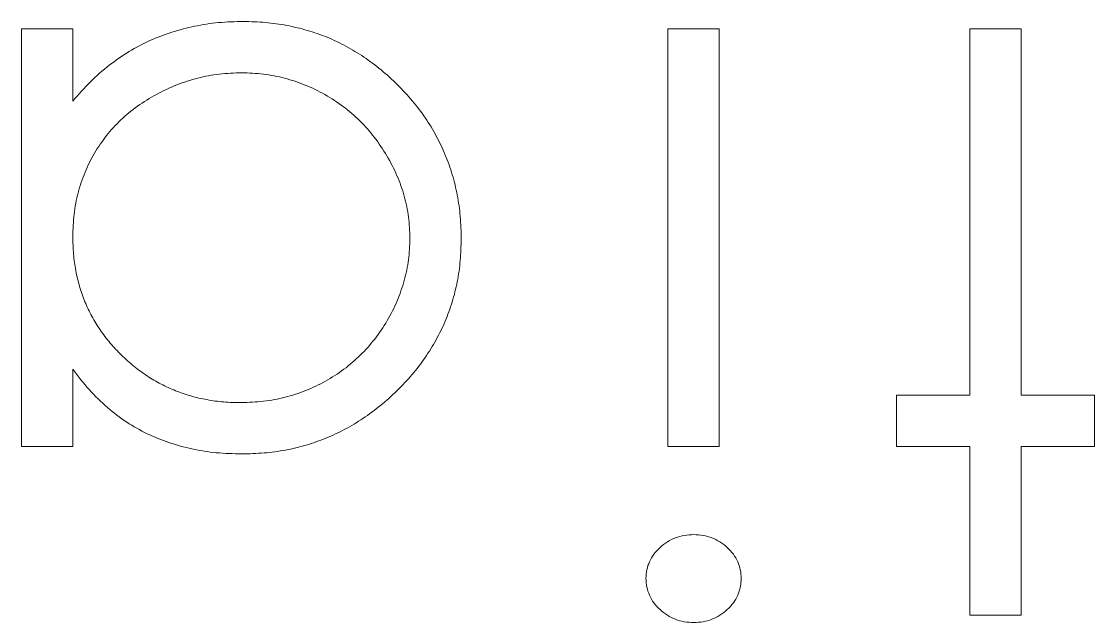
# Model space of a CAD drawing. Header units: millimetres. Extents: x 0 to 276, y 0 to 293.
# Drawn here: x 111.85 to 118.42, y 168.68 to 172.36 of the extents above; entities that cross this region are included whole.
import ezdxf

# ---------------------------------------------------------------- set-up
doc = ezdxf.new("R2010")
doc.units = ezdxf.units.MM

msp = doc.modelspace()

# ---------------------------------------------------------------- linework, layer by layer
at = {"color": 18, "linetype": 'Continuous', "lineweight": 15, "true_color": 0x000000}
for p, q in [((111.8541, 172.3183), (112.1682, 172.3183)), ((111.8541, 169.7606), (111.8541, 172.3183)), ((111.8541, 172.3183), (112.1682, 172.3183)), ((111.8541, 169.7606), (111.8541, 172.3183)), ((111.8541, 172.3183), (112.1682, 172.3183)), ((111.8541, 169.7606), (111.8541, 172.3183)), ((111.8541, 172.3183), (112.1682, 172.3183)), ((111.8541, 169.7606), (111.8541, 172.3183)), ((112.1682, 172.3183), (112.1682, 171.8759)), ((112.1682, 172.3183), (112.1682, 171.8759)), ((112.1682, 172.3183), (112.1682, 171.8759)), ((112.1682, 172.3183), (112.1682, 171.8759)), ((115.8118, 169.7606), (115.8118, 172.3183)), ((115.8118, 172.3183), (116.1259, 172.3183)), ((115.8118, 169.7606), (115.8118, 172.3183)), ((115.8118, 172.3183), (116.1259, 172.3183)), ((115.8118, 169.7606), (115.8118, 172.3183)), ((115.8118, 172.3183), (116.1259, 172.3183)), ((115.8118, 169.7606), (115.8118, 172.3183)), ((115.8118, 172.3183), (116.1259, 172.3183)), ((116.1259, 172.3183), (116.1259, 169.7606)), ((116.1259, 172.3183), (116.1259, 169.7606)), ((116.1259, 172.3183), (116.1259, 169.7606)), ((116.1259, 172.3183), (116.1259, 169.7606)), ((117.6605, 172.3183), (117.9746, 172.3183)), ((117.6605, 170.0747), (117.6605, 172.3183)), ((117.6605, 172.3183), (117.9746, 172.3183)), ((117.6605, 170.0747), (117.6605, 172.3183)), ((117.6605, 172.3183), (117.9746, 172.3183)), ((117.6605, 170.0747), (117.6605, 172.3183)), ((117.6605, 172.3183), (117.9746, 172.3183)), ((117.6605, 170.0747), (117.6605, 172.3183)), ((117.9746, 172.3183), (117.9746, 170.0747)), ((117.9746, 172.3183), (117.9746, 170.0747)), ((117.9746, 172.3183), (117.9746, 170.0747)), ((117.9746, 172.3183), (117.9746, 170.0747)), ((112.1682, 170.2338), (112.1682, 169.7606)), ((112.1682, 170.2338), (112.1682, 169.7606)), ((112.1682, 170.2338), (112.1682, 169.7606)), ((112.1682, 170.2338), (112.1682, 169.7606)), ((117.2118, 170.0747), (117.6605, 170.0747)), ((117.2118, 169.7606), (117.2118, 170.0747)), ((117.2118, 170.0747), (117.6605, 170.0747)), ((117.2118, 169.7606), (117.2118, 170.0747)), ((117.2118, 170.0747), (117.6605, 170.0747)), ((117.2118, 169.7606), (117.2118, 170.0747)), ((117.2118, 170.0747), (117.6605, 170.0747)), ((117.2118, 169.7606), (117.2118, 170.0747)), ((117.9746, 170.0747), (118.4233, 170.0747)), ((117.9746, 170.0747), (118.4233, 170.0747)), ((117.9746, 170.0747), (118.4233, 170.0747)), ((117.9746, 170.0747), (118.4233, 170.0747)), ((118.4233, 170.0747), (118.4233, 169.7606)), ((118.4233, 170.0747), (118.4233, 169.7606)), ((118.4233, 170.0747), (118.4233, 169.7606)), ((118.4233, 170.0747), (118.4233, 169.7606)), ((112.1682, 169.7606), (111.8541, 169.7606)), ((112.1682, 169.7606), (111.8541, 169.7606)), ((112.1682, 169.7606), (111.8541, 169.7606)), ((112.1682, 169.7606), (111.8541, 169.7606)), ((116.1259, 169.7606), (115.8118, 169.7606)), ((116.1259, 169.7606), (115.8118, 169.7606)), ((116.1259, 169.7606), (115.8118, 169.7606)), ((116.1259, 169.7606), (115.8118, 169.7606)), ((117.6605, 169.7606), (117.2118, 169.7606)), ((117.6605, 169.7606), (117.2118, 169.7606)), ((117.6605, 169.7606), (117.2118, 169.7606)), ((117.6605, 169.7606), (117.2118, 169.7606)), ((117.6605, 168.7285), (117.6605, 169.7606)), ((117.6605, 168.7285), (117.6605, 169.7606)), ((117.6605, 168.7285), (117.6605, 169.7606)), ((117.6605, 168.7285), (117.6605, 169.7606)), ((117.9746, 169.7606), (117.9746, 168.7285)), ((118.4233, 169.7606), (117.9746, 169.7606)), ((117.9746, 169.7606), (117.9746, 168.7285)), ((118.4233, 169.7606), (117.9746, 169.7606)), ((117.9746, 169.7606), (117.9746, 168.7285)), ((118.4233, 169.7606), (117.9746, 169.7606)), ((117.9746, 169.7606), (117.9746, 168.7285)), ((118.4233, 169.7606), (117.9746, 169.7606)), ((117.9746, 168.7285), (117.6605, 168.7285)), ((117.9746, 168.7285), (117.6605, 168.7285)), ((117.9746, 168.7285), (117.6605, 168.7285)), ((117.9746, 168.7285), (117.6605, 168.7285))]:
    msp.add_line(p, q, dxfattribs=at)
for points, knots in [([(112.1682, 171.8759), (112.2036, 171.9159), (112.2727, 171.994), (112.3882, 172.0961), (112.5105, 172.1805), (112.6392, 172.2486), (112.7742, 172.2998), (112.915, 172.3362), (113.0618, 172.3596), (113.1621, 172.3619), (113.2129, 172.3631)], [0, 0, 0, 0, 0.1342984, 0.262085, 0.3862699, 0.5071646, 0.6273002, 0.7481449, 0.8723702, 1, 1, 1, 1]), ([(112.1682, 171.8759), (112.2036, 171.9159), (112.2727, 171.994), (112.3882, 172.0961), (112.5105, 172.1805), (112.6392, 172.2486), (112.7742, 172.2998), (112.915, 172.3362), (113.0618, 172.3596), (113.1621, 172.3619), (113.2129, 172.3631)], [0, 0, 0, 0, 0.1342984, 0.262085, 0.3862699, 0.5071646, 0.6273002, 0.7481449, 0.8723702, 1, 1, 1, 1]), ([(112.1682, 171.8759), (112.2036, 171.9159), (112.2727, 171.994), (112.3882, 172.0961), (112.5105, 172.1805), (112.6392, 172.2486), (112.7742, 172.2998), (112.915, 172.3362), (113.0618, 172.3596), (113.1621, 172.3619), (113.2129, 172.3631)], [0, 0, 0, 0, 0.1342984, 0.262085, 0.3862699, 0.5071646, 0.6273002, 0.7481449, 0.8723702, 1, 1, 1, 1]), ([(112.1682, 171.8759), (112.2036, 171.9159), (112.2727, 171.994), (112.3882, 172.0961), (112.5105, 172.1805), (112.6392, 172.2486), (112.7742, 172.2998), (112.915, 172.3362), (113.0618, 172.3596), (113.1621, 172.3619), (113.2129, 172.3631)], [0, 0, 0, 0, 0.1342984, 0.262085, 0.3862699, 0.5071646, 0.6273002, 0.7481449, 0.8723702, 1, 1, 1, 1]), ([(113.2129, 172.3631), (113.258, 172.3619), (113.3471, 172.3595), (113.4781, 172.3407), (113.6042, 172.3106), (113.7255, 172.2687), (113.8412, 172.2131), (113.9522, 172.1466), (114.0581, 172.0673), (114.1572, 171.9767), (114.2484, 171.8783), (114.3285, 171.7734), (114.3952, 171.6624), (114.451, 171.5466), (114.494, 171.4253), (114.524, 171.2988), (114.5428, 171.1673), (114.5452, 171.0778), (114.5464, 171.0324)], [0, 0, 0, 0, 0.06462, 0.127433, 0.189004, 0.24993, 0.310668, 0.372329, 0.434939, 0.499576, 0.564191, 0.626735, 0.688109, 0.749294, 0.810331, 0.871901, 0.935046, 1, 1, 1, 1]), ([(113.2129, 172.3631), (113.258, 172.3619), (113.3471, 172.3595), (113.4781, 172.3407), (113.6042, 172.3106), (113.7255, 172.2687), (113.8412, 172.2131), (113.9522, 172.1466), (114.0581, 172.0673), (114.1572, 171.9767), (114.2484, 171.8783), (114.3285, 171.7734), (114.3952, 171.6624), (114.451, 171.5466), (114.494, 171.4253), (114.524, 171.2988), (114.5428, 171.1673), (114.5452, 171.0778), (114.5464, 171.0324)], [0, 0, 0, 0, 0.06462, 0.127433, 0.189004, 0.24993, 0.310668, 0.372329, 0.434939, 0.499576, 0.564191, 0.626735, 0.688109, 0.749294, 0.810331, 0.871901, 0.935046, 1, 1, 1, 1]), ([(113.2129, 172.3631), (113.258, 172.3619), (113.3471, 172.3595), (113.4781, 172.3407), (113.6042, 172.3106), (113.7255, 172.2687), (113.8412, 172.2131), (113.9522, 172.1466), (114.0581, 172.0673), (114.1572, 171.9767), (114.2484, 171.8783), (114.3285, 171.7734), (114.3952, 171.6624), (114.451, 171.5466), (114.494, 171.4253), (114.524, 171.2988), (114.5428, 171.1673), (114.5452, 171.0778), (114.5464, 171.0324)], [0, 0, 0, 0, 0.06462, 0.127433, 0.189004, 0.24993, 0.310668, 0.372329, 0.434939, 0.499576, 0.564191, 0.626735, 0.688109, 0.749294, 0.810331, 0.871901, 0.935046, 1, 1, 1, 1]), ([(113.2129, 172.3631), (113.258, 172.3619), (113.3471, 172.3595), (113.4781, 172.3407), (113.6042, 172.3106), (113.7255, 172.2687), (113.8412, 172.2131), (113.9522, 172.1466), (114.0581, 172.0673), (114.1572, 171.9767), (114.2484, 171.8783), (114.3285, 171.7734), (114.3952, 171.6624), (114.451, 171.5466), (114.494, 171.4253), (114.524, 171.2988), (114.5428, 171.1673), (114.5452, 171.0778), (114.5464, 171.0324)], [0, 0, 0, 0, 0.06462, 0.127433, 0.189004, 0.24993, 0.310668, 0.372329, 0.434939, 0.499576, 0.564191, 0.626735, 0.688109, 0.749294, 0.810331, 0.871901, 0.935046, 1, 1, 1, 1]), ([(113.2016, 172.049), (113.1562, 172.0474), (113.0658, 172.0441), (112.9324, 172.0188), (112.8029, 171.977), (112.6791, 171.9191), (112.5638, 171.8474), (112.4603, 171.7634), (112.3728, 171.6657), (112.2986, 171.5583), (112.2404, 171.4406), (112.198, 171.3152), (112.173, 171.1823), (112.1698, 171.0914), (112.1682, 171.045)], [0, 0, 0, 0, 0.084802, 0.168664, 0.252552, 0.33824, 0.423103, 0.505556, 0.586176, 0.667136, 0.748499, 0.830452, 0.913456, 1, 1, 1, 1]), ([(113.2016, 172.049), (113.1562, 172.0474), (113.0658, 172.0441), (112.9324, 172.0188), (112.8029, 171.977), (112.6791, 171.9191), (112.5638, 171.8474), (112.4603, 171.7634), (112.3728, 171.6657), (112.2986, 171.5583), (112.2404, 171.4406), (112.198, 171.3152), (112.173, 171.1823), (112.1698, 171.0914), (112.1682, 171.045)], [0, 0, 0, 0, 0.084802, 0.168664, 0.252552, 0.33824, 0.423103, 0.505556, 0.586176, 0.667136, 0.748499, 0.830452, 0.913456, 1, 1, 1, 1]), ([(113.2016, 172.049), (113.1562, 172.0474), (113.0658, 172.0441), (112.9324, 172.0188), (112.8029, 171.977), (112.6791, 171.9191), (112.5638, 171.8474), (112.4603, 171.7634), (112.3728, 171.6657), (112.2986, 171.5583), (112.2404, 171.4406), (112.198, 171.3152), (112.173, 171.1823), (112.1698, 171.0914), (112.1682, 171.045)], [0, 0, 0, 0, 0.084802, 0.168664, 0.252552, 0.33824, 0.423103, 0.505556, 0.586176, 0.667136, 0.748499, 0.830452, 0.913456, 1, 1, 1, 1]), ([(113.2016, 172.049), (113.1562, 172.0474), (113.0658, 172.0441), (112.9324, 172.0188), (112.8029, 171.977), (112.6791, 171.9191), (112.5638, 171.8474), (112.4603, 171.7634), (112.3728, 171.6657), (112.2986, 171.5583), (112.2404, 171.4406), (112.198, 171.3152), (112.173, 171.1823), (112.1698, 171.0914), (112.1682, 171.045)], [0, 0, 0, 0, 0.084802, 0.168664, 0.252552, 0.33824, 0.423103, 0.505556, 0.586176, 0.667136, 0.748499, 0.830452, 0.913456, 1, 1, 1, 1]), ([(114.2323, 171.0359), (114.2304, 171.0795), (114.2267, 171.1665), (114.2, 171.2955), (114.1551, 171.4211), (114.0938, 171.5424), (114.0172, 171.655), (113.9283, 171.7567), (113.8263, 171.8442), (113.7134, 171.9175), (113.5928, 171.9766), (113.4659, 172.0178), (113.3353, 172.0444), (113.2464, 172.0475), (113.2016, 172.049)], [0, 0, 0, 0, 0.081589, 0.162859, 0.245484, 0.330807, 0.416493, 0.499893, 0.583048, 0.667158, 0.751312, 0.833785, 0.916256, 1, 1, 1, 1]), ([(114.2323, 171.0359), (114.2304, 171.0795), (114.2267, 171.1665), (114.2, 171.2955), (114.1551, 171.4211), (114.0938, 171.5424), (114.0172, 171.655), (113.9283, 171.7567), (113.8263, 171.8442), (113.7134, 171.9175), (113.5928, 171.9766), (113.4659, 172.0178), (113.3353, 172.0444), (113.2464, 172.0475), (113.2016, 172.049)], [0, 0, 0, 0, 0.081589, 0.162859, 0.245484, 0.330807, 0.416493, 0.499893, 0.583048, 0.667158, 0.751312, 0.833785, 0.916256, 1, 1, 1, 1]), ([(114.2323, 171.0359), (114.2304, 171.0795), (114.2267, 171.1665), (114.2, 171.2955), (114.1551, 171.4211), (114.0938, 171.5424), (114.0172, 171.655), (113.9283, 171.7567), (113.8263, 171.8442), (113.7134, 171.9175), (113.5928, 171.9766), (113.4659, 172.0178), (113.3353, 172.0444), (113.2464, 172.0475), (113.2016, 172.049)], [0, 0, 0, 0, 0.081589, 0.162859, 0.245484, 0.330807, 0.416493, 0.499893, 0.583048, 0.667158, 0.751312, 0.833785, 0.916256, 1, 1, 1, 1]), ([(114.2323, 171.0359), (114.2304, 171.0795), (114.2267, 171.1665), (114.2, 171.2955), (114.1551, 171.4211), (114.0938, 171.5424), (114.0172, 171.655), (113.9283, 171.7567), (113.8263, 171.8442), (113.7134, 171.9175), (113.5928, 171.9766), (113.4659, 172.0178), (113.3353, 172.0444), (113.2464, 172.0475), (113.2016, 172.049)], [0, 0, 0, 0, 0.081589, 0.162859, 0.245484, 0.330807, 0.416493, 0.499893, 0.583048, 0.667158, 0.751312, 0.833785, 0.916256, 1, 1, 1, 1]), ([(112.1682, 171.045), (112.1692, 171.0097), (112.171, 170.9401), (112.1855, 170.838), (112.2084, 170.7403), (112.2408, 170.6468), (112.2833, 170.5582), (112.3345, 170.4737), (112.3954, 170.3939), (112.465, 170.3197), (112.5412, 170.2521), (112.6218, 170.1917), (112.7077, 170.1422), (112.7977, 170.1011), (112.8917, 170.0684), (112.9905, 170.0467), (113.0932, 170.0317), (113.1633, 170.0304), (113.1988, 170.0298)], [0, 0, 0, 0, 0.0656338, 0.1291881, 0.1912187, 0.2519128, 0.3125075, 0.3734944, 0.4351516, 0.4987415, 0.5620952, 0.6241866, 0.6854757, 0.7460968, 0.8076116, 0.8699666, 0.933951, 1, 1, 1, 1]), ([(112.1682, 171.045), (112.1692, 171.0097), (112.171, 170.9401), (112.1855, 170.838), (112.2084, 170.7403), (112.2408, 170.6468), (112.2833, 170.5582), (112.3345, 170.4737), (112.3954, 170.3939), (112.465, 170.3197), (112.5412, 170.2521), (112.6218, 170.1917), (112.7077, 170.1422), (112.7977, 170.1011), (112.8917, 170.0684), (112.9905, 170.0467), (113.0932, 170.0317), (113.1633, 170.0304), (113.1988, 170.0298)], [0, 0, 0, 0, 0.0656338, 0.1291881, 0.1912187, 0.2519128, 0.3125075, 0.3734944, 0.4351516, 0.4987415, 0.5620952, 0.6241866, 0.6854757, 0.7460968, 0.8076116, 0.8699666, 0.933951, 1, 1, 1, 1]), ([(112.1682, 171.045), (112.1692, 171.0097), (112.171, 170.9401), (112.1855, 170.838), (112.2084, 170.7403), (112.2408, 170.6468), (112.2833, 170.5582), (112.3345, 170.4737), (112.3954, 170.3939), (112.465, 170.3197), (112.5412, 170.2521), (112.6218, 170.1917), (112.7077, 170.1422), (112.7977, 170.1011), (112.8917, 170.0684), (112.9905, 170.0467), (113.0932, 170.0317), (113.1633, 170.0304), (113.1988, 170.0298)], [0, 0, 0, 0, 0.0656338, 0.1291881, 0.1912187, 0.2519128, 0.3125075, 0.3734944, 0.4351516, 0.4987415, 0.5620952, 0.6241866, 0.6854757, 0.7460968, 0.8076116, 0.8699666, 0.933951, 1, 1, 1, 1]), ([(112.1682, 171.045), (112.1692, 171.0097), (112.171, 170.9401), (112.1855, 170.838), (112.2084, 170.7403), (112.2408, 170.6468), (112.2833, 170.5582), (112.3345, 170.4737), (112.3954, 170.3939), (112.465, 170.3197), (112.5412, 170.2521), (112.6218, 170.1917), (112.7077, 170.1422), (112.7977, 170.1011), (112.8917, 170.0684), (112.9905, 170.0467), (113.0932, 170.0317), (113.1633, 170.0304), (113.1988, 170.0298)], [0, 0, 0, 0, 0.0656338, 0.1291881, 0.1912187, 0.2519128, 0.3125075, 0.3734944, 0.4351516, 0.4987415, 0.5620952, 0.6241866, 0.6854757, 0.7460968, 0.8076116, 0.8699666, 0.933951, 1, 1, 1, 1]), ([(113.1988, 170.0298), (113.2448, 170.0314), (113.3354, 170.0347), (113.4684, 170.0598), (113.5957, 170.1017), (113.7167, 170.159), (113.8294, 170.231), (113.9301, 170.3181), (114.0196, 170.418), (114.0949, 170.5301), (114.1563, 170.6503), (114.1995, 170.7759), (114.2279, 170.9047), (114.2308, 170.9921), (114.2323, 171.0359)], [0, 0, 0, 0, 0.085921, 0.169593, 0.252476, 0.336244, 0.419505, 0.502036, 0.584775, 0.669846, 0.754185, 0.836658, 0.91801, 1, 1, 1, 1]), ([(113.1988, 170.0298), (113.2448, 170.0314), (113.3354, 170.0347), (113.4684, 170.0598), (113.5957, 170.1017), (113.7167, 170.159), (113.8294, 170.231), (113.9301, 170.3181), (114.0196, 170.418), (114.0949, 170.5301), (114.1563, 170.6503), (114.1995, 170.7759), (114.2279, 170.9047), (114.2308, 170.9921), (114.2323, 171.0359)], [0, 0, 0, 0, 0.085921, 0.169593, 0.252476, 0.336244, 0.419505, 0.502036, 0.584775, 0.669846, 0.754185, 0.836658, 0.91801, 1, 1, 1, 1]), ([(113.1988, 170.0298), (113.2448, 170.0314), (113.3354, 170.0347), (113.4684, 170.0598), (113.5957, 170.1017), (113.7167, 170.159), (113.8294, 170.231), (113.9301, 170.3181), (114.0196, 170.418), (114.0949, 170.5301), (114.1563, 170.6503), (114.1995, 170.7759), (114.2279, 170.9047), (114.2308, 170.9921), (114.2323, 171.0359)], [0, 0, 0, 0, 0.085921, 0.169593, 0.252476, 0.336244, 0.419505, 0.502036, 0.584775, 0.669846, 0.754185, 0.836658, 0.91801, 1, 1, 1, 1]), ([(113.1988, 170.0298), (113.2448, 170.0314), (113.3354, 170.0347), (113.4684, 170.0598), (113.5957, 170.1017), (113.7167, 170.159), (113.8294, 170.231), (113.9301, 170.3181), (114.0196, 170.418), (114.0949, 170.5301), (114.1563, 170.6503), (114.1995, 170.7759), (114.2279, 170.9047), (114.2308, 170.9921), (114.2323, 171.0359)], [0, 0, 0, 0, 0.085921, 0.169593, 0.252476, 0.336244, 0.419505, 0.502036, 0.584775, 0.669846, 0.754185, 0.836658, 0.91801, 1, 1, 1, 1]), ([(114.5464, 171.0324), (114.5451, 170.9879), (114.5427, 170.9), (114.5242, 170.7708), (114.4932, 170.6462), (114.4496, 170.5269), (114.3938, 170.4125), (114.3259, 170.3031), (114.2458, 170.1984), (114.1536, 170.1007), (114.0537, 170.0105), (113.9468, 169.9321), (113.8355, 169.8644), (113.7183, 169.8107), (113.5967, 169.7673), (113.4697, 169.7373), (113.3379, 169.7196), (113.2484, 169.717), (113.203, 169.7157)], [0, 0, 0, 0, 0.0637745, 0.1260788, 0.1869041, 0.2475739, 0.3080034, 0.3691319, 0.4320332, 0.4967908, 0.5616108, 0.6249139, 0.6867263, 0.7480788, 0.8095823, 0.8716307, 0.9348858, 1, 1, 1, 1]), ([(114.5464, 171.0324), (114.5451, 170.9879), (114.5427, 170.9), (114.5242, 170.7708), (114.4932, 170.6462), (114.4496, 170.5269), (114.3938, 170.4125), (114.3259, 170.3031), (114.2458, 170.1984), (114.1536, 170.1007), (114.0537, 170.0105), (113.9468, 169.9321), (113.8355, 169.8644), (113.7183, 169.8107), (113.5967, 169.7673), (113.4697, 169.7373), (113.3379, 169.7196), (113.2484, 169.717), (113.203, 169.7157)], [0, 0, 0, 0, 0.0637745, 0.1260788, 0.1869041, 0.2475739, 0.3080034, 0.3691319, 0.4320332, 0.4967908, 0.5616108, 0.6249139, 0.6867263, 0.7480788, 0.8095823, 0.8716307, 0.9348858, 1, 1, 1, 1]), ([(114.5464, 171.0324), (114.5451, 170.9879), (114.5427, 170.9), (114.5242, 170.7708), (114.4932, 170.6462), (114.4496, 170.5269), (114.3938, 170.4125), (114.3259, 170.3031), (114.2458, 170.1984), (114.1536, 170.1007), (114.0537, 170.0105), (113.9468, 169.9321), (113.8355, 169.8644), (113.7183, 169.8107), (113.5967, 169.7673), (113.4697, 169.7373), (113.3379, 169.7196), (113.2484, 169.717), (113.203, 169.7157)], [0, 0, 0, 0, 0.0637745, 0.1260788, 0.1869041, 0.2475739, 0.3080034, 0.3691319, 0.4320332, 0.4967908, 0.5616108, 0.6249139, 0.6867263, 0.7480788, 0.8095823, 0.8716307, 0.9348858, 1, 1, 1, 1]), ([(114.5464, 171.0324), (114.5451, 170.9879), (114.5427, 170.9), (114.5242, 170.7708), (114.4932, 170.6462), (114.4496, 170.5269), (114.3938, 170.4125), (114.3259, 170.3031), (114.2458, 170.1984), (114.1536, 170.1007), (114.0537, 170.0105), (113.9468, 169.9321), (113.8355, 169.8644), (113.7183, 169.8107), (113.5967, 169.7673), (113.4697, 169.7373), (113.3379, 169.7196), (113.2484, 169.717), (113.203, 169.7157)], [0, 0, 0, 0, 0.0637745, 0.1260788, 0.1869041, 0.2475739, 0.3080034, 0.3691319, 0.4320332, 0.4967908, 0.5616108, 0.6249139, 0.6867263, 0.7480788, 0.8095823, 0.8716307, 0.9348858, 1, 1, 1, 1]), ([(113.203, 169.7157), (113.1509, 169.7171), (113.0485, 169.72), (112.8988, 169.7434), (112.7571, 169.7831), (112.6225, 169.837), (112.4953, 169.9086), (112.3768, 169.999), (112.2657, 170.1075), (112.2013, 170.1909), (112.1682, 170.2338)], [0, 0, 0, 0, 0.1298621, 0.2546535, 0.3760146, 0.4952553, 0.6147977, 0.7381056, 0.8651963, 1, 1, 1, 1]), ([(113.203, 169.7157), (113.1509, 169.7171), (113.0485, 169.72), (112.8988, 169.7434), (112.7571, 169.7831), (112.6225, 169.837), (112.4953, 169.9086), (112.3768, 169.999), (112.2657, 170.1075), (112.2013, 170.1909), (112.1682, 170.2338)], [0, 0, 0, 0, 0.1298621, 0.2546535, 0.3760146, 0.4952553, 0.6147977, 0.7381056, 0.8651963, 1, 1, 1, 1]), ([(113.203, 169.7157), (113.1509, 169.7171), (113.0485, 169.72), (112.8988, 169.7434), (112.7571, 169.7831), (112.6225, 169.837), (112.4953, 169.9086), (112.3768, 169.999), (112.2657, 170.1075), (112.2013, 170.1909), (112.1682, 170.2338)], [0, 0, 0, 0, 0.1298621, 0.2546535, 0.3760146, 0.4952553, 0.6147977, 0.7381056, 0.8651963, 1, 1, 1, 1]), ([(113.203, 169.7157), (113.1509, 169.7171), (113.0485, 169.72), (112.8988, 169.7434), (112.7571, 169.7831), (112.6225, 169.837), (112.4953, 169.9086), (112.3768, 169.999), (112.2657, 170.1075), (112.2013, 170.1909), (112.1682, 170.2338)], [0, 0, 0, 0, 0.1298621, 0.2546535, 0.3760146, 0.4952553, 0.6147977, 0.7381056, 0.8651963, 1, 1, 1, 1]), ([(115.6772, 168.9543), (115.6783, 168.9719), (115.6804, 169.0069), (115.6975, 169.057), (115.7245, 169.1036), (115.7625, 169.1441), (115.8071, 169.1786), (115.8574, 169.2043), (115.9126, 169.2194), (115.9507, 169.2212), (115.9702, 169.2221)], [0, 0, 0, 0, 0.120162, 0.237546, 0.357497, 0.484917, 0.613329, 0.74015, 0.867301, 1, 1, 1, 1]), ([(115.6772, 168.9543), (115.6783, 168.9719), (115.6804, 169.0069), (115.6975, 169.057), (115.7245, 169.1036), (115.7625, 169.1441), (115.8071, 169.1786), (115.8574, 169.2043), (115.9126, 169.2194), (115.9507, 169.2212), (115.9702, 169.2221)], [0, 0, 0, 0, 0.120162, 0.237546, 0.357497, 0.484917, 0.613329, 0.74015, 0.867301, 1, 1, 1, 1]), ([(115.6772, 168.9543), (115.6783, 168.9719), (115.6804, 169.0069), (115.6975, 169.057), (115.7245, 169.1036), (115.7625, 169.1441), (115.8071, 169.1786), (115.8574, 169.2043), (115.9126, 169.2194), (115.9507, 169.2212), (115.9702, 169.2221)], [0, 0, 0, 0, 0.120162, 0.237546, 0.357497, 0.484917, 0.613329, 0.74015, 0.867301, 1, 1, 1, 1]), ([(115.6772, 168.9543), (115.6783, 168.9719), (115.6804, 169.0069), (115.6975, 169.057), (115.7245, 169.1036), (115.7625, 169.1441), (115.8071, 169.1786), (115.8574, 169.2043), (115.9126, 169.2194), (115.9507, 169.2212), (115.9702, 169.2221)], [0, 0, 0, 0, 0.120162, 0.237546, 0.357497, 0.484917, 0.613329, 0.74015, 0.867301, 1, 1, 1, 1]), ([(115.9702, 169.2221), (115.9895, 169.2212), (116.027, 169.2195), (116.0814, 169.204), (116.1312, 169.1786), (116.1759, 169.1443), (116.2131, 169.1034), (116.2402, 169.0571), (116.2573, 169.0068), (116.2594, 168.9719), (116.2605, 168.9543)], [0, 0, 0, 0, 0.131867, 0.256661, 0.384213, 0.513365, 0.640443, 0.761085, 0.879146, 1, 1, 1, 1]), ([(115.9702, 169.2221), (115.9895, 169.2212), (116.027, 169.2195), (116.0814, 169.204), (116.1312, 169.1786), (116.1759, 169.1443), (116.2131, 169.1034), (116.2402, 169.0571), (116.2573, 169.0068), (116.2594, 168.9719), (116.2605, 168.9543)], [0, 0, 0, 0, 0.131867, 0.256661, 0.384213, 0.513365, 0.640443, 0.761085, 0.879146, 1, 1, 1, 1]), ([(115.9702, 169.2221), (115.9895, 169.2212), (116.027, 169.2195), (116.0814, 169.204), (116.1312, 169.1786), (116.1759, 169.1443), (116.2131, 169.1034), (116.2402, 169.0571), (116.2573, 169.0068), (116.2594, 168.9719), (116.2605, 168.9543)], [0, 0, 0, 0, 0.131867, 0.256661, 0.384213, 0.513365, 0.640443, 0.761085, 0.879146, 1, 1, 1, 1]), ([(115.9702, 169.2221), (115.9895, 169.2212), (116.027, 169.2195), (116.0814, 169.204), (116.1312, 169.1786), (116.1759, 169.1443), (116.2131, 169.1034), (116.2402, 169.0571), (116.2573, 169.0068), (116.2594, 168.9719), (116.2605, 168.9543)], [0, 0, 0, 0, 0.131867, 0.256661, 0.384213, 0.513365, 0.640443, 0.761085, 0.879146, 1, 1, 1, 1]), ([(115.9702, 168.6836), (115.9507, 168.6845), (115.9126, 168.6863), (115.8574, 168.7015), (115.8071, 168.7272), (115.7626, 168.7617), (115.7243, 168.8022), (115.6975, 168.8495), (115.6803, 168.9005), (115.6782, 168.9361), (115.6772, 168.9543)], [0, 0, 0, 0, 0.131899, 0.258284, 0.384341, 0.51198, 0.638632, 0.75923, 0.877412, 1, 1, 1, 1]), ([(115.9702, 168.6836), (115.9507, 168.6845), (115.9126, 168.6863), (115.8574, 168.7015), (115.8071, 168.7272), (115.7626, 168.7617), (115.7243, 168.8022), (115.6975, 168.8495), (115.6803, 168.9005), (115.6782, 168.9361), (115.6772, 168.9543)], [0, 0, 0, 0, 0.131899, 0.258284, 0.384341, 0.51198, 0.638632, 0.75923, 0.877412, 1, 1, 1, 1]), ([(115.9702, 168.6836), (115.9507, 168.6845), (115.9126, 168.6863), (115.8574, 168.7015), (115.8071, 168.7272), (115.7626, 168.7617), (115.7243, 168.8022), (115.6975, 168.8495), (115.6803, 168.9005), (115.6782, 168.9361), (115.6772, 168.9543)], [0, 0, 0, 0, 0.131899, 0.258284, 0.384341, 0.51198, 0.638632, 0.75923, 0.877412, 1, 1, 1, 1]), ([(115.9702, 168.6836), (115.9507, 168.6845), (115.9126, 168.6863), (115.8574, 168.7015), (115.8071, 168.7272), (115.7626, 168.7617), (115.7243, 168.8022), (115.6975, 168.8495), (115.6803, 168.9005), (115.6782, 168.9361), (115.6772, 168.9543)], [0, 0, 0, 0, 0.131899, 0.258284, 0.384341, 0.51198, 0.638632, 0.75923, 0.877412, 1, 1, 1, 1]), ([(116.2605, 168.9543), (116.2594, 168.9361), (116.2574, 168.9005), (116.2402, 168.8494), (116.2133, 168.8025), (116.1758, 168.7614), (116.1312, 168.7272), (116.0814, 168.7018), (116.027, 168.6862), (115.9895, 168.6845), (115.9702, 168.6836)], [0, 0, 0, 0, 0.1232899, 0.2421491, 0.3634375, 0.4897454, 0.6181148, 0.7448938, 0.8689323, 1, 1, 1, 1]), ([(116.2605, 168.9543), (116.2594, 168.9361), (116.2574, 168.9005), (116.2402, 168.8494), (116.2133, 168.8025), (116.1758, 168.7614), (116.1312, 168.7272), (116.0814, 168.7018), (116.027, 168.6862), (115.9895, 168.6845), (115.9702, 168.6836)], [0, 0, 0, 0, 0.1232899, 0.2421491, 0.3634375, 0.4897454, 0.6181148, 0.7448938, 0.8689323, 1, 1, 1, 1]), ([(116.2605, 168.9543), (116.2594, 168.9361), (116.2574, 168.9005), (116.2402, 168.8494), (116.2133, 168.8025), (116.1758, 168.7614), (116.1312, 168.7272), (116.0814, 168.7018), (116.027, 168.6862), (115.9895, 168.6845), (115.9702, 168.6836)], [0, 0, 0, 0, 0.1232899, 0.2421491, 0.3634375, 0.4897454, 0.6181148, 0.7448938, 0.8689323, 1, 1, 1, 1]), ([(116.2605, 168.9543), (116.2594, 168.9361), (116.2574, 168.9005), (116.2402, 168.8494), (116.2133, 168.8025), (116.1758, 168.7614), (116.1312, 168.7272), (116.0814, 168.7018), (116.027, 168.6862), (115.9895, 168.6845), (115.9702, 168.6836)], [0, 0, 0, 0, 0.1232899, 0.2421491, 0.3634375, 0.4897454, 0.6181148, 0.7448938, 0.8689323, 1, 1, 1, 1])]:
    msp.add_open_spline(points, degree=3, knots=knots, dxfattribs=at)

doc.saveas('drawing.dxf')
